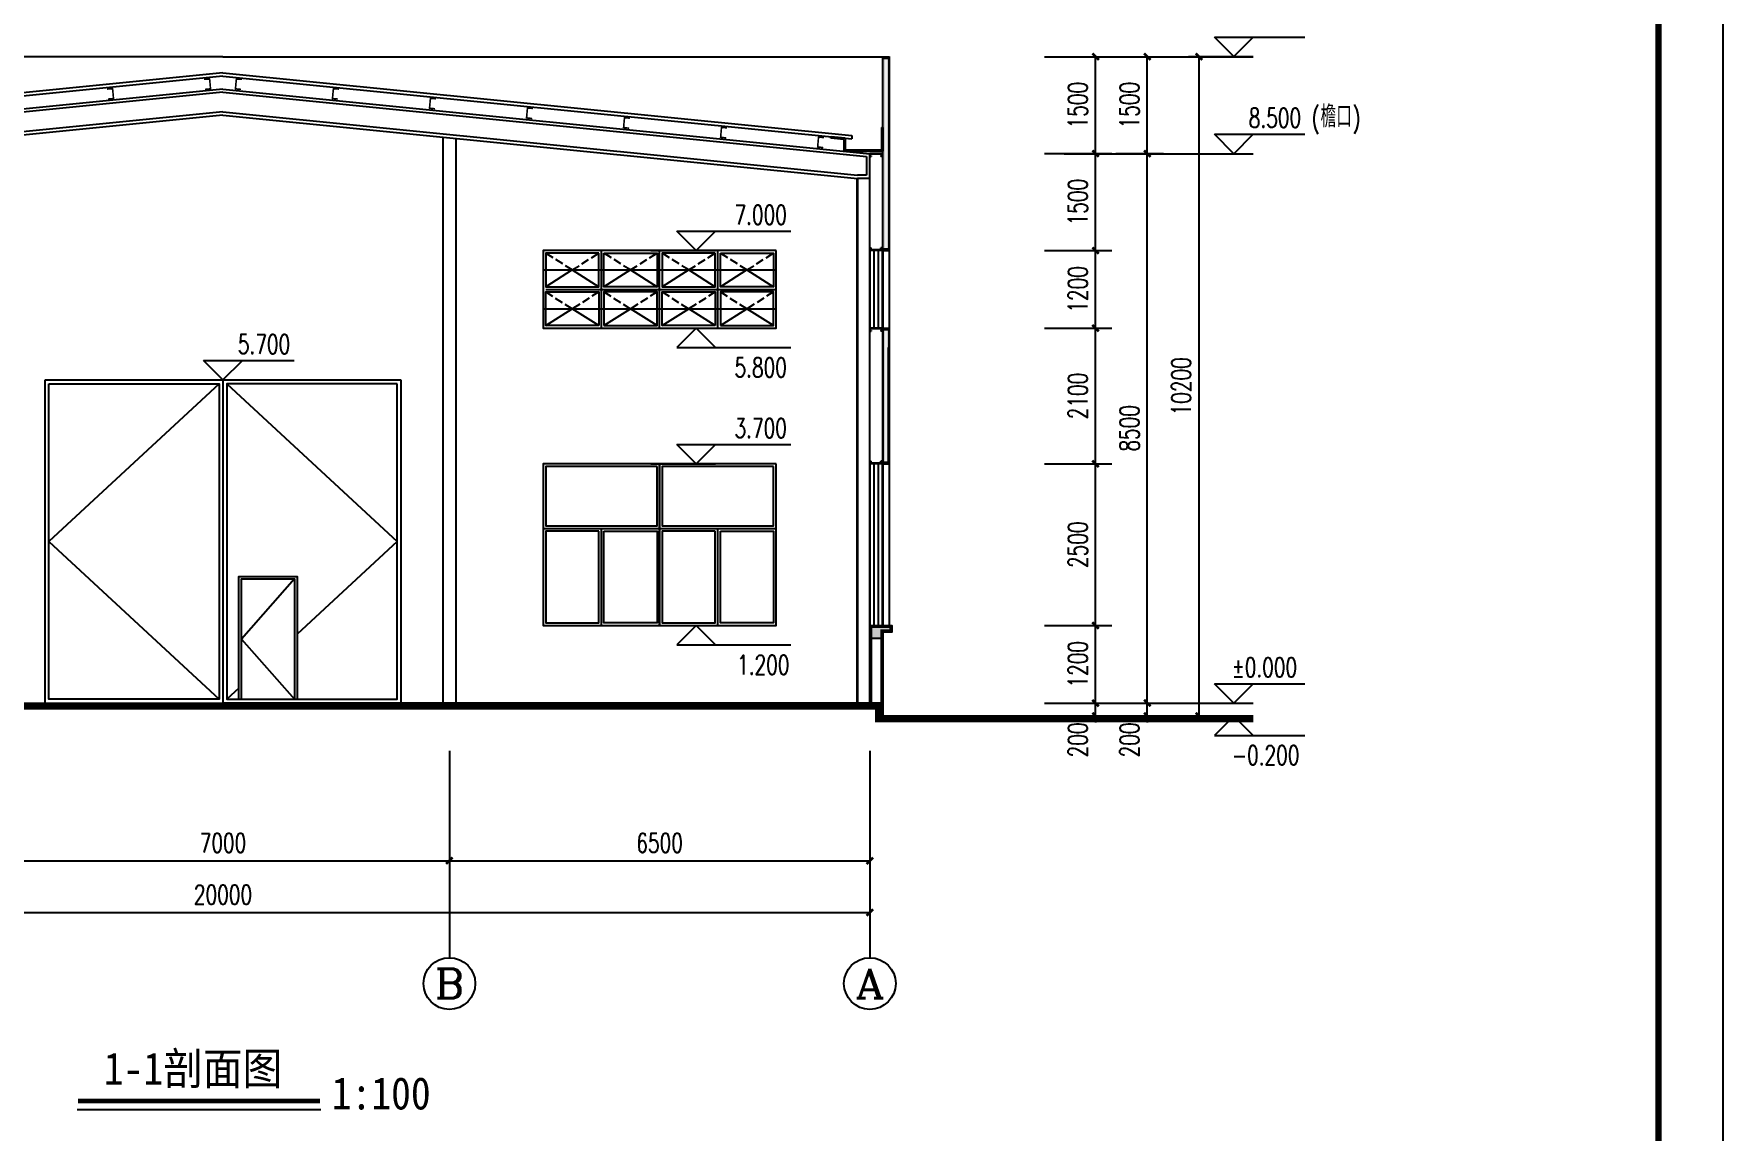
# Model space of a CAD drawing. Extents: x 4414382 to 4540065, y -615151 to -235742.
# Drawn here: x 4505945 to 4532062, y -595689 to -578710 of the extents above; entities that cross this region are included whole.
import ezdxf
from ezdxf.enums import TextEntityAlignment as Align

# ---------------------------------------------------------------- set-up
doc = ezdxf.new("R2010")
doc.units = 0
doc.header["$LTSCALE"] = 1000
doc.header["$MEASUREMENT"] = 0
doc.linetypes.add('DASH', pattern=[0.35, 0.25, -0.1])
doc.layers.get('0').update_dxf_attribs({"linetype": 'CONTINUOUS'})
doc.layers.get('Defpoints').update_dxf_attribs({"linetype": 'CONTINUOUS'})
doc.layers.add('_0', color=7, linetype='CONTINUOUS', lineweight=25)
for name, color, linetype in [('AXIS', 3, 'CONTINUOUS'), ('AXIS_TEXT', 7, 'CONTINUOUS'), ('DIM_ELEV', 3, 'CONTINUOUS'), ('PUB_DIM', 3, 'CONTINUOUS'), ('PUB_HATCH', 8, 'CONTINUOUS'), ('PUB_TEXT', 7, 'CONTINUOUS'), ('PUB_TITLE', 4, 'CONTINUOUS'), ('PUB_WALL', 9, 'CONTINUOUS'), ('STAIR', 5, 'CONTINUOUS'), ('WALL', 2, 'CONTINUOUS'), ('WINDOW', 4, 'CONTINUOUS'), ('剖面', 233, 'CONTINUOUS'), ('图名', 15, 'CONTINUOUS'), ('建筑外轮廓', 11, 'CONTINUOUS')]:
    doc.layers.add(name, color=color, linetype=linetype)
doc.styles.add('_TCH_AXIS', font='COMPLEX', dxfattribs={"bigfont": 'GBCBIG'})
doc.styles.add('_TCH_DIM', font='SIMPLEX', dxfattribs={"bigfont": 'GBCBIG'})
doc.styles.add('_TCH_DIM_T3', font='SIMPLEX', dxfattribs={"width": 0.705882, "bigfont": 'GBCBIG'})
doc.styles.add('COMPLEX', font='COMPLEX')
doc.styles.add('宋体', font='', dxfattribs={"width": 0.7})
doc.styles.get('宋体').set_extended_font_data('SimSun')
doc.dimstyles.new('_TCH_ARCH&&100', dxfattribs={"dimtxt": 297.5, "dimasz": 100, "dimexe": 250, "dimexo": 300, "dimgap": 126.25, "dimtad": 1, "dimdec": 0, "dimzin": 0, "dimdsep": 46, "dimtxsty": '_TCH_DIM_T3', "dimblk": 'ARCHTICK', "dimcen": 0.09, "dimclrt": 7, "dimazin": 2, "dimtfac": 1, "dimtdec": 0, "dimtix": 1, "dimtmove": 2, "dimatfit": 3, "dimfxl": 0, "dimtolj": 1, "dimtzin": 0, "dimarcsym": 0})

# ---------------------------------------------------------------- blocks, each defined once
blk = doc.blocks.new('_ArchTick')
at = {"color": 0, "linetype": 'ByBlock', "const_width": 0.4}
blk.add_lwpolyline([(-0.5, -0.5), (0.5, 0.5)], dxfattribs=at)
blk = doc.blocks.new('*D231')
at = {"layer": 'Defpoints', "color": 0}
for p in [(4521272, -579065), (4522359, -579065), (4521272, -580565)]:
    blk.add_point(p, dxfattribs=at)
at = {"layer": 'PUB_DIM', "color": 0, "lineweight": -2}
for p, q in [((4521572, -579065), (4522609, -579065)), ((4522359, -580565), (4522359, -579065)), ((4521572, -580565), (4522609, -580565))]:
    blk.add_line(p, q, dxfattribs=at)
at = {"layer": 'PUB_DIM', "color": 0, "lineweight": -2, "xscale": 100, "yscale": 100, "zscale": 100}
for p, rotation in [((4522359, -579065), 90), ((4522359, -580565), 270)]:
    blk.add_blockref('_ArchTick', p, dxfattribs=dict(at, rotation=rotation))
at = {"layer": 'PUB_DIM', "color": 7, "insert": (4522084, -579815), "char_height": 297.5, "attachment_point": 5, "rotation": 90, "style": '_TCH_DIM_T3'}
blk.add_mtext('\\A1;1500', dxfattribs=at)
blk = doc.blocks.new('*D232')
at = {"layer": 'Defpoints', "color": 0}
for p in [(4521272, -580565), (4522359, -580565), (4521272, -582065)]:
    blk.add_point(p, dxfattribs=at)
at = {"layer": 'PUB_DIM', "color": 0, "lineweight": -2}
for p, q in [((4521572, -580565), (4522609, -580565)), ((4522359, -582065), (4522359, -580565)), ((4521572, -582065), (4522609, -582065))]:
    blk.add_line(p, q, dxfattribs=at)
at = {"layer": 'PUB_DIM', "color": 0, "lineweight": -2, "xscale": 100, "yscale": 100, "zscale": 100}
for p, rotation in [((4522359, -580565), 90), ((4522359, -582065), 270)]:
    blk.add_blockref('_ArchTick', p, dxfattribs=dict(at, rotation=rotation))
at = {"layer": 'PUB_DIM', "color": 7, "insert": (4522084, -581315), "char_height": 297.5, "attachment_point": 5, "rotation": 90, "style": '_TCH_DIM_T3'}
blk.add_mtext('\\A1;1500', dxfattribs=at)
blk = doc.blocks.new('*D233')
at = {"layer": 'Defpoints', "color": 0}
for p in [(4521272, -582065), (4522359, -582065), (4521272, -583265)]:
    blk.add_point(p, dxfattribs=at)
at = {"layer": 'PUB_DIM', "color": 0, "lineweight": -2}
for p, q in [((4521572, -582065), (4522609, -582065)), ((4522359, -583265), (4522359, -582065)), ((4521572, -583265), (4522609, -583265))]:
    blk.add_line(p, q, dxfattribs=at)
at = {"layer": 'PUB_DIM', "color": 0, "lineweight": -2, "xscale": 100, "yscale": 100, "zscale": 100}
for p, rotation in [((4522359, -582065), 90), ((4522359, -583265), 270)]:
    blk.add_blockref('_ArchTick', p, dxfattribs=dict(at, rotation=rotation))
at = {"layer": 'PUB_DIM', "color": 7, "insert": (4522084, -582665), "char_height": 297.5, "attachment_point": 5, "rotation": 90, "style": '_TCH_DIM_T3'}
blk.add_mtext('\\A1;1200', dxfattribs=at)
blk = doc.blocks.new('*D234')
at = {"layer": 'Defpoints', "color": 0}
for p in [(4521272, -583265), (4522359, -583265), (4521272, -585365)]:
    blk.add_point(p, dxfattribs=at)
at = {"layer": 'PUB_DIM', "color": 0, "lineweight": -2}
for p, q in [((4521572, -583265), (4522609, -583265)), ((4522359, -585365), (4522359, -583265)), ((4521572, -585365), (4522609, -585365))]:
    blk.add_line(p, q, dxfattribs=at)
at = {"layer": 'PUB_DIM', "color": 0, "lineweight": -2, "xscale": 100, "yscale": 100, "zscale": 100}
for p, rotation in [((4522359, -583265), 90), ((4522359, -585365), 270)]:
    blk.add_blockref('_ArchTick', p, dxfattribs=dict(at, rotation=rotation))
at = {"layer": 'PUB_DIM', "color": 7, "insert": (4522084, -584315), "char_height": 297.5, "attachment_point": 5, "rotation": 90, "style": '_TCH_DIM_T3'}
blk.add_mtext('\\A1;2100', dxfattribs=at)
blk = doc.blocks.new('*D235')
at = {"layer": 'Defpoints', "color": 0}
for p in [(4521272, -585365), (4522359, -585365), (4521272, -587865)]:
    blk.add_point(p, dxfattribs=at)
at = {"layer": 'PUB_DIM', "color": 0, "lineweight": -2}
for p, q in [((4521572, -585365), (4522609, -585365)), ((4522359, -587865), (4522359, -585365)), ((4521572, -587865), (4522609, -587865))]:
    blk.add_line(p, q, dxfattribs=at)
at = {"layer": 'PUB_DIM', "color": 0, "lineweight": -2, "xscale": 100, "yscale": 100, "zscale": 100}
for p, rotation in [((4522359, -585365), 90), ((4522359, -587865), 270)]:
    blk.add_blockref('_ArchTick', p, dxfattribs=dict(at, rotation=rotation))
at = {"layer": 'PUB_DIM', "color": 7, "insert": (4522084, -586615), "char_height": 297.5, "attachment_point": 5, "rotation": 90, "style": '_TCH_DIM_T3'}
blk.add_mtext('\\A1;2500', dxfattribs=at)
blk = doc.blocks.new('*D236')
at = {"layer": 'Defpoints', "color": 0}
for p in [(4521272, -587865), (4522359, -587865), (4521272, -589065)]:
    blk.add_point(p, dxfattribs=at)
at = {"layer": 'PUB_DIM', "color": 0, "lineweight": -2}
for p, q in [((4521572, -587865), (4522609, -587865)), ((4522359, -589065), (4522359, -587865)), ((4521572, -589065), (4522609, -589065))]:
    blk.add_line(p, q, dxfattribs=at)
at = {"layer": 'PUB_DIM', "color": 0, "lineweight": -2, "xscale": 100, "yscale": 100, "zscale": 100}
for p, rotation in [((4522359, -587865), 90), ((4522359, -589065), 270)]:
    blk.add_blockref('_ArchTick', p, dxfattribs=dict(at, rotation=rotation))
at = {"layer": 'PUB_DIM', "color": 7, "insert": (4522084, -588465), "char_height": 297.5, "attachment_point": 5, "rotation": 90, "style": '_TCH_DIM_T3'}
blk.add_mtext('\\A1;1200', dxfattribs=at)
blk = doc.blocks.new('*D237')
at = {"layer": 'Defpoints', "color": 0}
for p in [(4521272, -589065), (4522359, -589065), (4521272, -589265)]:
    blk.add_point(p, dxfattribs=at)
at = {"layer": 'PUB_DIM', "color": 0, "lineweight": -2}
for p, q in [((4521572, -589065), (4522609, -589065)), ((4522359, -589065), (4522359, -588965)), ((4522359, -589265), (4522359, -589065)), ((4521572, -589265), (4522609, -589265)), ((4522359, -589265), (4522359, -589365))]:
    blk.add_line(p, q, dxfattribs=at)
at = {"layer": 'PUB_DIM', "color": 0, "lineweight": -2, "xscale": 100, "yscale": 100, "zscale": 100}
for p, rotation in [((4522359, -589065), 270), ((4522359, -589265), 90)]:
    blk.add_blockref('_ArchTick', p, dxfattribs=dict(at, rotation=rotation))
at = {"layer": 'PUB_DIM', "color": 7, "insert": (4522084, -589635), "char_height": 297.5, "attachment_point": 5, "rotation": 90, "style": '_TCH_DIM_T3'}
blk.add_mtext('\\A1;200', dxfattribs=at)
blk = doc.blocks.new('*D238')
at = {"layer": 'Defpoints', "color": 0}
for p in [(4522372, -579065), (4523959, -579065), (4522372, -589265)]:
    blk.add_point(p, dxfattribs=at)
at = {"layer": 'PUB_DIM', "color": 0, "lineweight": -2}
for p, q in [((4522672, -579065), (4524209, -579065)), ((4523959, -589265), (4523959, -579065)), ((4522672, -589265), (4524209, -589265))]:
    blk.add_line(p, q, dxfattribs=at)
at = {"layer": 'PUB_DIM', "color": 0, "lineweight": -2, "xscale": 100, "yscale": 100, "zscale": 100}
for p, rotation in [((4523959, -579065), 90), ((4523959, -589265), 270)]:
    blk.add_blockref('_ArchTick', p, dxfattribs=dict(at, rotation=rotation))
at = {"layer": 'PUB_DIM', "color": 7, "insert": (4523684, -584165), "char_height": 297.5, "attachment_point": 5, "rotation": 90, "style": '_TCH_DIM_T3'}
blk.add_mtext('\\A1;10200', dxfattribs=at)
blk = doc.blocks.new('*D239')
at = {"layer": 'Defpoints', "color": 0}
for p in [(4522372, -579065), (4523159, -579065), (4522372, -580565)]:
    blk.add_point(p, dxfattribs=at)
at = {"layer": 'PUB_DIM', "color": 0, "lineweight": -2}
for p, q in [((4522672, -579065), (4523409, -579065)), ((4523159, -580565), (4523159, -579065)), ((4522672, -580565), (4523409, -580565))]:
    blk.add_line(p, q, dxfattribs=at)
at = {"layer": 'PUB_DIM', "color": 0, "lineweight": -2, "xscale": 100, "yscale": 100, "zscale": 100}
for p, rotation in [((4523159, -579065), 90), ((4523159, -580565), 270)]:
    blk.add_blockref('_ArchTick', p, dxfattribs=dict(at, rotation=rotation))
at = {"layer": 'PUB_DIM', "color": 7, "insert": (4522884, -579815), "char_height": 297.5, "attachment_point": 5, "rotation": 90, "style": '_TCH_DIM_T3'}
blk.add_mtext('\\A1;1500', dxfattribs=at)
blk = doc.blocks.new('*D240')
at = {"layer": 'Defpoints', "color": 0}
for p in [(4522372, -580565), (4523159, -580565), (4522372, -589065)]:
    blk.add_point(p, dxfattribs=at)
at = {"layer": 'PUB_DIM', "color": 0, "lineweight": -2}
for p, q in [((4522672, -580565), (4523409, -580565)), ((4523159, -589065), (4523159, -580565)), ((4522672, -589065), (4523409, -589065))]:
    blk.add_line(p, q, dxfattribs=at)
at = {"layer": 'PUB_DIM', "color": 0, "lineweight": -2, "xscale": 100, "yscale": 100, "zscale": 100}
for p, rotation in [((4523159, -580565), 90), ((4523159, -589065), 270)]:
    blk.add_blockref('_ArchTick', p, dxfattribs=dict(at, rotation=rotation))
at = {"layer": 'PUB_DIM', "color": 7, "insert": (4522884, -584815), "char_height": 297.5, "attachment_point": 5, "rotation": 90, "style": '_TCH_DIM_T3'}
blk.add_mtext('\\A1;8500', dxfattribs=at)
blk = doc.blocks.new('*D241')
at = {"layer": 'Defpoints', "color": 0}
for p in [(4522372, -589065), (4523159, -589065), (4522372, -589265)]:
    blk.add_point(p, dxfattribs=at)
at = {"layer": 'PUB_DIM', "color": 0, "lineweight": -2}
for p, q in [((4522672, -589065), (4523409, -589065)), ((4523159, -589065), (4523159, -588965)), ((4523159, -589265), (4523159, -589065)), ((4522672, -589265), (4523409, -589265)), ((4523159, -589265), (4523159, -589365))]:
    blk.add_line(p, q, dxfattribs=at)
at = {"layer": 'PUB_DIM', "color": 0, "lineweight": -2, "xscale": 100, "yscale": 100, "zscale": 100}
for p, rotation in [((4523159, -589065), 270), ((4523159, -589265), 90)]:
    blk.add_blockref('_ArchTick', p, dxfattribs=dict(at, rotation=rotation))
at = {"layer": 'PUB_DIM', "color": 7, "insert": (4522884, -589635), "char_height": 297.5, "attachment_point": 5, "rotation": 90, "style": '_TCH_DIM_T3'}
blk.add_mtext('\\A1;200', dxfattribs=at)
blk = doc.blocks.new('*D242')
at = {"layer": 'AXIS', "color": 0, "lineweight": -2}
for p, q in [((4512370, -590104), (4512370, -591754)), ((4518870, -590104), (4518870, -591754)), ((4512370, -591504), (4518870, -591504))]:
    blk.add_line(p, q, dxfattribs=at)
at = {"layer": 'Defpoints', "color": 0}
for p in [(4512370, -589804), (4518870, -589804), (4518870, -591504)]:
    blk.add_point(p, dxfattribs=at)
at = {"layer": 'AXIS', "color": 0, "lineweight": -2, "xscale": 100, "yscale": 100, "zscale": 100, "rotation": 180}
blk.add_blockref('_ArchTick', (4512370, -591504), dxfattribs=at)
at = {"layer": 'AXIS', "color": 0, "lineweight": -2, "xscale": 100, "yscale": 100, "zscale": 100}
blk.add_blockref('_ArchTick', (4518870, -591504), dxfattribs=at)
at = {"layer": 'AXIS', "color": 7, "insert": (4515620, -591229), "char_height": 297.5, "attachment_point": 5, "style": '_TCH_DIM_T3'}
blk.add_mtext('\\A1;6500', dxfattribs=at)
blk = doc.blocks.new('*D243')
at = {"layer": 'AXIS', "color": 0, "lineweight": -2}
for p, q in [((4505370, -590104), (4505370, -591754)), ((4512370, -590104), (4512370, -591754)), ((4505370, -591504), (4512370, -591504))]:
    blk.add_line(p, q, dxfattribs=at)
at = {"layer": 'Defpoints', "color": 0}
for p in [(4505370, -589804), (4512370, -589804), (4512370, -591504)]:
    blk.add_point(p, dxfattribs=at)
at = {"layer": 'AXIS', "color": 0, "lineweight": -2, "xscale": 100, "yscale": 100, "zscale": 100, "rotation": 180}
blk.add_blockref('_ArchTick', (4505370, -591504), dxfattribs=at)
at = {"layer": 'AXIS', "color": 0, "lineweight": -2, "xscale": 100, "yscale": 100, "zscale": 100}
blk.add_blockref('_ArchTick', (4512370, -591504), dxfattribs=at)
at = {"layer": 'AXIS', "color": 7, "insert": (4508870, -591229), "char_height": 297.5, "attachment_point": 5, "style": '_TCH_DIM_T3'}
blk.add_mtext('\\A1;7000', dxfattribs=at)
blk = doc.blocks.new('*D245')
at = {"layer": 'AXIS', "color": 0, "lineweight": -2}
for p, q in [((4498870, -590104), (4498870, -592554)), ((4518870, -590104), (4518870, -592554)), ((4498870, -592304), (4518870, -592304))]:
    blk.add_line(p, q, dxfattribs=at)
at = {"layer": 'Defpoints', "color": 0}
for p in [(4498870, -589804), (4518870, -589804), (4518870, -592304)]:
    blk.add_point(p, dxfattribs=at)
at = {"layer": 'AXIS', "color": 0, "lineweight": -2, "xscale": 100, "yscale": 100, "zscale": 100, "rotation": 180}
blk.add_blockref('_ArchTick', (4498870, -592304), dxfattribs=at)
at = {"layer": 'AXIS', "color": 0, "lineweight": -2, "xscale": 100, "yscale": 100, "zscale": 100}
blk.add_blockref('_ArchTick', (4518870, -592304), dxfattribs=at)
at = {"layer": 'AXIS', "color": 7, "insert": (4508870, -592029), "char_height": 297.5, "attachment_point": 5, "style": '_TCH_DIM_T3'}
blk.add_mtext('\\A1;20000', dxfattribs=at)
blk = doc.blocks.new('_AXISO')
blk.add_circle((0, 0), 0.5)
at = {"layer": 'AXIS_TEXT', "style": 'COMPLEX', "width": 1.041667}
blk.add_attdef('A', text='', height=0.56, dxfattribs=at).set_placement((-0.25, -0.28), (0.25, -0.28), align=Align.FIT)
blk = doc.blocks.new('A$C41676D77')
for p, q in [((0, 45), (0, 0)), ((10, 45), (0, 45)), ((10, 45), (20, 45)), ((10, 35), (10, 10)), ((10, 35), (20, 35)), ((180, 10), (10, 10)), ((20, 35), (20, 45)), ((180, 45), (170, 45)), ((170, 35), (170, 45)), ((180, 35), (170, 35)), ((190, 45), (180, 45)), ((180, 35), (180, 10)), ((190, 45), (190, 0)), ((190, 0), (0, 0))]:
    blk.add_line(p, q)
blk = doc.blocks.new('C-3015')
at = {"layer": 'PUB_HATCH', "linetype": 'DASH', "ltscale": 0.5}
for p, q in [((733687, 126065), (733277, 126325)), ((733687, 126065), (734097, 126325)), ((734587, 126065), (734177, 126325)), ((734587, 126065), (734997, 126325)), ((735487, 126065), (735077, 126325)), ((735487, 126065), (735897, 126325)), ((736387, 126065), (735977, 126325)), ((736387, 126065), (736797, 126325)), ((733277, 125725), (733687, 125465)), ((734097, 125725), (733687, 125465)), ((734177, 125725), (734587, 125465)), ((734997, 125725), (734587, 125465)), ((735077, 125725), (735487, 125465)), ((735897, 125725), (735487, 125465)), ((735977, 125725), (736387, 125465)), ((736797, 125725), (736387, 125465))]:
    blk.add_line(p, q, dxfattribs=at)
at = {"layer": 'PUB_HATCH'}
for p, q in [((736837, 126065), (733237, 126065)), ((733687, 126065), (733277, 125805)), ((733687, 126065), (734097, 125805)), ((734587, 126065), (734177, 125805)), ((734587, 126065), (734997, 125805)), ((735487, 126065), (735077, 125805)), ((735487, 126065), (735897, 125805)), ((736387, 126065), (735977, 125805)), ((736387, 126065), (736797, 125805)), ((736837, 125465), (733237, 125465)), ((733277, 125205), (733687, 125465)), ((734097, 125205), (733687, 125465)), ((734177, 125205), (734587, 125465)), ((734997, 125205), (734587, 125465)), ((735077, 125205), (735487, 125465)), ((735897, 125205), (735487, 125465)), ((735977, 125205), (736387, 125465)), ((736797, 125205), (736387, 125465))]:
    blk.add_line(p, q, dxfattribs=at)
at = {"layer": 'WINDOW', "color": 160}
for p, q in [((734137, 125165), (734137, 126365)), ((735037, 125165), (735037, 126365)), ((735937, 125165), (735937, 126365)), ((736797, 125765), (733237, 125765))]:
    blk.add_line(p, q, dxfattribs=at)
for points in [[(733237, 126365), (736837, 126365), (736837, 125165), (733237, 125165)], [(734097, 126325), (733277, 126325), (733277, 125805), (734097, 125805)], [(734177, 126325), (734997, 126325), (734997, 125805), (734177, 125805)], [(735897, 126325), (735077, 126325), (735077, 125805), (735897, 125805)], [(735977, 126325), (736797, 126325), (736797, 125805), (735977, 125805)], [(734097, 125205), (733277, 125205), (733277, 125725), (734097, 125725)], [(734177, 125205), (734997, 125205), (734997, 125725), (734177, 125725)], [(735897, 125205), (735077, 125205), (735077, 125725), (735897, 125725)], [(735977, 125205), (736797, 125205), (736797, 125725), (735977, 125725)]]:
    blk.add_lwpolyline(points, close=True, dxfattribs=at)

msp = doc.modelspace()

# ---------------------------------------------------------------- hatches: boundary and pattern name
for points in [[(4508652.9, -579432.1, 0.4142136), (4508642, -579423.1), (4508587.2, -579428.1, -0.4142136), (4508576.4, -579419.1), (4508575.9, -579414.1, -0.4142136), (4508585, -579403.2), (4508664.6, -579395.9, -0.4142136), (4508675.5, -579404.9), (4508690.1, -579564.3, -0.4142136), (4508681.1, -579575.1), (4508601.4, -579582.5, -0.4142136), (4508590.5, -579573.4), (4508590.1, -579568.4, -0.4142136), (4508599.1, -579557.6), (4508653.9, -579552.5, 0.4142136), (4508662.9, -579541.7)], [(4509087.1, -579432.1, -0.4142136), (4509098, -579423.1), (4509152.7, -579428.1, 0.4142136), (4509163.6, -579419.1), (4509164.1, -579414.1, 0.4142136), (4509155, -579403.2), (4509075.4, -579395.9, 0.4142136), (4509064.5, -579404.9), (4509049.9, -579564.3, 0.4142136), (4509058.9, -579575.1), (4509138.6, -579582.5, 0.4142136), (4509149.5, -579573.4), (4509149.9, -579568.4, 0.4142136), (4509140.9, -579557.6), (4509086.1, -579552.5, -0.4142136), (4509077.1, -579541.7)], [(4507152.9, -579582.1, 0.4142136), (4507142, -579573.1), (4507087.2, -579578.1, -0.4142136), (4507076.4, -579569.1), (4507075.9, -579564.1, -0.4142136), (4507085, -579553.2), (4507164.6, -579545.9, -0.4142136), (4507175.5, -579554.9), (4507190.1, -579714.3, -0.4142136), (4507181.1, -579725.1), (4507101.4, -579732.5, -0.4142136), (4507090.5, -579723.4), (4507090.1, -579718.4, -0.4142136), (4507099.1, -579707.6), (4507153.9, -579702.5, 0.4142136), (4507162.9, -579691.7)], [(4510587.1, -579582.1, -0.4142136), (4510598, -579573.1), (4510652.7, -579578.1, 0.4142136), (4510663.6, -579569.1), (4510664.1, -579564.1, 0.4142136), (4510655, -579553.2), (4510575.4, -579545.9, 0.4142136), (4510564.5, -579554.9), (4510549.9, -579714.3, 0.4142136), (4510558.9, -579725.1), (4510638.6, -579732.5, 0.4142136), (4510649.5, -579723.4), (4510649.9, -579718.4, 0.4142136), (4510640.9, -579707.6), (4510586.1, -579702.5, -0.4142136), (4510577.1, -579691.7)], [(4512087.1, -579732.1, -0.4142136), (4512098, -579723.1), (4512152.7, -579728.1, 0.4142136), (4512163.6, -579719.1), (4512164.1, -579714.1, 0.4142136), (4512155, -579703.2), (4512075.4, -579695.9, 0.4142136), (4512064.5, -579704.9), (4512049.9, -579864.3, 0.4142136), (4512058.9, -579875.1), (4512138.6, -579882.5, 0.4142136), (4512149.5, -579873.4), (4512149.9, -579868.4, 0.4142136), (4512140.9, -579857.6), (4512086.1, -579852.5, -0.4142136), (4512077.1, -579841.7)], [(4513587.1, -579882.1, -0.4142136), (4513598, -579873.1), (4513652.7, -579878.1, 0.4142136), (4513663.6, -579869.1), (4513664.1, -579864.1, 0.4142136), (4513655, -579853.2), (4513575.4, -579845.9, 0.4142136), (4513564.5, -579854.9), (4513549.9, -580014.3, 0.4142136), (4513558.9, -580025.1), (4513638.6, -580032.5, 0.4142136), (4513649.5, -580023.4), (4513649.9, -580018.4, 0.4142136), (4513640.9, -580007.6), (4513586.1, -580002.5, -0.4142136), (4513577.1, -579991.7)], [(4515087.1, -580032.1, -0.4142136), (4515098, -580023.1), (4515152.7, -580028.1, 0.4142136), (4515163.6, -580019.1), (4515164.1, -580014.1, 0.4142136), (4515155, -580003.2), (4515075.4, -579995.9, 0.4142136), (4515064.5, -580004.9), (4515049.9, -580164.3, 0.4142136), (4515058.9, -580175.1), (4515138.6, -580182.5, 0.4142136), (4515149.5, -580173.4), (4515149.9, -580168.4, 0.4142136), (4515140.9, -580157.6), (4515086.1, -580152.5, -0.4142136), (4515077.1, -580141.7)], [(4516587.1, -580182.1, -0.4142136), (4516598, -580173.1), (4516652.7, -580178.1, 0.4142136), (4516663.6, -580169.1), (4516664.1, -580164.1, 0.4142136), (4516655, -580153.2), (4516575.4, -580145.9, 0.4142136), (4516564.5, -580154.9), (4516549.9, -580314.3, 0.4142136), (4516558.9, -580325.1), (4516638.6, -580332.5, 0.4142136), (4516649.5, -580323.4), (4516649.9, -580318.4, 0.4142136), (4516640.9, -580307.6), (4516586.1, -580302.5, -0.4142136), (4516577.1, -580291.7)], [(4518087.1, -580332.1, -0.4142136), (4518098, -580323.1), (4518152.7, -580328.1, 0.4142136), (4518163.6, -580319.1), (4518164.1, -580314.1, 0.4142136), (4518155, -580303.2), (4518075.4, -580295.9, 0.4142136), (4518064.5, -580304.9), (4518049.9, -580464.3, 0.4142136), (4518058.9, -580475.1), (4518138.6, -580482.5, 0.4142136), (4518149.5, -580473.4), (4518149.9, -580468.4, 0.4142136), (4518140.9, -580457.6), (4518086.1, -580452.5, -0.4142136), (4518077.1, -580441.7)], [(4518870, -587865.4), (4518870, -588065.4), (4519070, -588065.4), (4519070, -587965.4), (4519210, -587965.4), (4519210, -587865.4)]]:
    msp.add_hatch(color=256).paths.add_polyline_path(points)
at = {"layer": 'PUB_WALL'}
for points in [[(4519070, -582065.4), (4519070, -579064.9), (4519110, -579064.9), (4519110, -582065.4)], [(4519070, -579064.9), (4519170, -579064.9), (4519170, -579104.9), (4519070, -579104.9)], [(4519170, -582065.4), (4519170, -579064.9), (4519130, -579064.9), (4519130, -582065.4)], [(4519070, -582065.4), (4519170, -582065.4), (4519170, -582025.4), (4519070, -582025.4)], [(4519070, -585365.4), (4519070.4, -583265.4), (4519110.4, -583265.4), (4519110, -585365.4)], [(4519070.4, -583265.4), (4519170.4, -583265.4), (4519170.4, -583305.4), (4519070.4, -583305.4)], [(4519170, -585365.4), (4519170.4, -583265.4), (4519130.4, -583265.4), (4519130, -585365.4)], [(4519070, -585365.4), (4519170, -585365.4), (4519170, -585325.4), (4519070, -585325.4)]]:
    msp.add_hatch(color=256, dxfattribs=at).paths.add_polyline_path(points)

# ---------------------------------------------------------------- linework, layer by layer
for p, q in [((4519160, -582065.4), (4519160, -582039.1)), ((4519160, -582065.4), (4519160, -582039.1)), ((4519159.6, -584739.1), (4519159.6, -583565.4)), ((4519159.6, -584739.1), (4519159.6, -583565.4)), ((4518869.6, -587865.4), (4518869.6, -585365.4)), ((4519160, -587865.4), (4519160, -587885.4)), ((4519160, -587865.4), (4519160, -587885.4))]:
    msp.add_line(p, q)
for points in [[(4519210, -587865.4), (4519210, -587965.4), (4519070, -587965.4), (4519070, -588065.4), (4518870, -588065.4), (4518870, -587865.4), (4519210, -587865.4)], [(4519210, -587865.4), (4519210, -587965.4), (4519070, -587965.4), (4519070, -588065.4), (4518870, -588065.4), (4518870, -587865.4), (4519210, -587865.4)], [(4492942, -589265.4), (4498690, -589265.4), (4498690, -589065.4), (4508870, -589065.4)], [(4524798, -589265.4), (4519050, -589265.4), (4519050, -589065.4), (4508870, -589065.4)]]:
    msp.add_lwpolyline(points)
at = {"const_width": 100}
for points in [[(4492942, -589315.4), (4498740, -589315.4), (4498740, -589115.4), (4508870, -589115.4)], [(4524798, -589315.4), (4519000, -589315.4), (4519000, -589115.4), (4508870, -589115.4)]]:
    msp.add_lwpolyline(points, dxfattribs=at)
at = {"layer": '_0'}
for points in [[(4519170, -579062.9), (4519170, -587865.4)], [(4512270, -580307.4), (4512270, -589065.4)], [(4512470, -580327.4), (4512470, -589065.4)], [(4519070, -582065.4), (4519070, -587865.4)]]:
    msp.add_lwpolyline(points, dxfattribs=at)
at = {"layer": 'AXIS', "color": 0}
for p, q in [((4512370, -589803.7), (4512370, -593003.7)), ((4518870, -589803.7), (4518870, -593003.7))]:
    msp.add_line(p, q, dxfattribs=at)
at = {"layer": 'DIM_ELEV'}
for p, q in [((4524498, -579062.9), (4524198, -578762.9)), ((4524198, -578762.9), (4525596.9, -578762.9)), ((4524498, -579062.9), (4524798, -578762.9)), ((4523798, -579062.9), (4524798, -579062.9)), ((4524498, -580565.4), (4524198, -580265.4)), ((4524198, -580265.4), (4525596.9, -580265.4)), ((4524498, -580565.4), (4524798, -580265.4)), ((4523798, -580565.4), (4524798, -580565.4)), ((4516185.5, -582065.4), (4515885.5, -581765.4)), ((4515885.5, -581765.4), (4517647.3, -581765.4)), ((4516185.5, -582065.4), (4516485.5, -581765.4)), ((4515485.5, -582065.4), (4516485.5, -582065.4)), ((4515485.5, -583265.4), (4516485.5, -583265.4)), ((4516185.5, -583265.4), (4515885.5, -583565.4)), ((4516185.5, -583265.4), (4516485.5, -583565.4)), ((4515885.5, -583565.4), (4517647.3, -583565.4)), ((4508870, -584065.4), (4508570, -583765.4)), ((4508570, -583765.4), (4509968.9, -583765.4)), ((4508870, -584065.4), (4509170, -583765.4)), ((4508170, -584065.4), (4509170, -584065.4)), ((4516185.5, -585365.4), (4515885.5, -585065.4)), ((4515885.5, -585065.4), (4517647.3, -585065.4)), ((4516185.5, -585365.4), (4516485.5, -585065.4)), ((4515485.5, -585365.4), (4516485.5, -585365.4)), ((4515485.5, -587865.4), (4516485.5, -587865.4)), ((4516185.5, -587865.4), (4515885.5, -588165.4)), ((4516185.5, -587865.4), (4516485.5, -588165.4)), ((4515885.5, -588165.4), (4517647.3, -588165.4)), ((4524498, -589065.4), (4524198, -588765.4)), ((4524198, -588765.4), (4525596.9, -588765.4)), ((4524498, -589065.4), (4524798, -588765.4)), ((4523369.4, -589065.4), (4524798, -589065.4)), ((4523798, -589265.4), (4524798, -589265.4)), ((4524498, -589265.4), (4524198, -589565.4)), ((4524498, -589265.4), (4524798, -589565.4)), ((4524198, -589565.4), (4525596.9, -589565.4))]:
    msp.add_line(p, q, dxfattribs=at)
at = {"layer": 'PUB_DIM'}
for p, q in [((4521871.5, -579064.9), (4524798, -579064.9)), ((4521871.5, -580565.4), (4524798, -580565.4)), ((4521871.5, -589065.4), (4524798, -589065.4))]:
    msp.add_line(p, q, dxfattribs=at)
at = {"layer": 'PUB_TITLE', "color": 4}
msp.add_lwpolyline([(4447962.2, -611597.6), (4532062.2, -611597.6), (4532062.2, -552197.6), (4447962.2, -552197.6)], close=True, dxfattribs=at)
at = {"layer": 'PUB_TITLE', "color": 4, "const_width": 100}
msp.add_lwpolyline([(4450462.2, -610597.6), (4531062.2, -610597.6), (4531062.2, -553197.6), (4450462.2, -553197.6)], close=True, dxfattribs=at)
at = {"layer": 'STAIR', "color": 5}
for p, q in [((4508870, -579064.9), (4498570, -579064.9)), ((4508870, -579064.9), (4519170, -579064.9)), ((4508870, -579314.1), (4499150, -580286.1)), ((4508870, -579364.4), (4499150, -580336.4)), ((4508870, -579314.1), (4518590, -580286.1)), ((4508870, -579364.4), (4518590, -580336.4)), ((4508870, -579565.4), (4498870, -580565.4)), ((4508870, -579615.6), (4498920, -580610.6)), ((4508870, -579565.4), (4518870, -580565.4)), ((4508870, -579615.6), (4518820, -580610.6)), ((4508870, -579917.1), (4499060.4, -580898.1)), ((4508870, -579967.4), (4499062.9, -580948.1)), ((4508870, -579917.1), (4518679.6, -580898.1)), ((4508870, -579967.4), (4518677.1, -580948.1)), ((4518590, -580286.1), (4518590, -580336.4)), ((4518820, -580610.6), (4518820, -580898.1)), ((4518820, -580610.6), (4518820, -580887.1)), ((4518870.5, -580948.1), (4518677.1, -580948.1)), ((4518820.5, -580898.1), (4518679.6, -580898.1))]:
    msp.add_line(p, q, dxfattribs=at)
for points in [[(4518670, -580947.4), (4518670, -589065.4)], [(4518679.6, -580948.1), (4518679.6, -589065.4)]]:
    msp.add_lwpolyline(points, dxfattribs=at)
at = {"layer": 'WALL'}
for p, q in [((4519070, -582065.4), (4519070, -579064.9)), ((4519070, -579064.9), (4519170, -579064.9)), ((4519170, -582065.4), (4519170, -579064.9)), ((4519060, -582065.4), (4519170, -582065.4)), ((4519060, -582065.4), (4519160, -582065.4)), ((4519070, -582065.4), (4519170, -582065.4)), ((4519070, -585365.4), (4519070.4, -583265.4)), ((4519070.4, -583265.4), (4519170.4, -583265.4)), ((4519170, -585365.4), (4519170.4, -583265.4)), ((4519159.6, -585365.4), (4519159.6, -583565.4)), ((4519159.6, -585365.4), (4519159.6, -583565.4)), ((4519070, -585365.4), (4519170, -585365.4)), ((4519060, -587865.4), (4519160, -587865.4)), ((4519060, -587865.4), (4519160, -587865.4))]:
    msp.add_line(p, q, dxfattribs=at)
at = {"layer": 'WALL', "const_width": 40}
msp.add_lwpolyline([(4518890, -589065.4), (4518890, -587885.4), (4519190, -587885.4), (4519190, -587945.4), (4519050, -587945.4), (4519050, -589265.4)], dxfattribs=at)
msp.add_lwpolyline([(4518890, -589065.4), (4518890, -587885.4), (4519190, -587885.4), (4519190, -587945.4), (4519050, -587945.4), (4519050, -589265.4)], dxfattribs=at)
at = {"layer": 'WALL'}
msp.add_lwpolyline([(4518870, -589065.4), (4518870, -587865.4), (4519210, -587865.4), (4519210, -587965.4), (4519070, -587965.4), (4519070, -589265.4)], dxfattribs=at)
msp.add_lwpolyline([(4518870, -589065.4), (4518870, -587865.4), (4519210, -587865.4), (4519210, -587965.4), (4519070, -587965.4), (4519070, -589265.4)], dxfattribs=at)
at = {"layer": 'WINDOW'}
for p, q in [((4518870.4, -582065.4), (4518870.4, -583265.4)), ((4518930, -582065.4), (4518930, -583265.4)), ((4518930, -582065.4), (4518930, -583265.4)), ((4519000, -582065.4), (4519000, -583265.4)), ((4519000, -582065.4), (4519000, -583265.4)), ((4519060, -582065.4), (4519060, -583265.4)), ((4519060, -582065.4), (4519060, -583265.4)), ((4506120, -589065.4), (4506120, -584065.4)), ((4506120, -584065.4), (4511620, -584065.4)), ((4508870, -584065.4), (4508870, -589065.4)), ((4511620, -584065.4), (4511620, -589065.4)), ((4518870, -585365.4), (4518870, -587865.4)), ((4518929.6, -585365.4), (4518929.6, -587865.4)), ((4518999.6, -585365.4), (4518999.6, -587865.4)), ((4519059.6, -585365.4), (4519059.6, -587865.4))]:
    msp.add_line(p, q, dxfattribs=at)
at = {"layer": 'WINDOW', "color": 160}
for p, q in [((4513820, -586365.4), (4515620, -586365.4)), ((4514720, -587865.4), (4514720, -586365.4)), ((4515620, -586365.4), (4517420, -586365.4)), ((4516520, -587865.4), (4516520, -586365.4))]:
    msp.add_line(p, q, dxfattribs=at)
at = {"layer": 'WINDOW'}
for points in [[(4506180, -584125.4), (4508810, -584125.4), (4508810, -589005.4), (4506180, -589005.4)], [(4511560, -584125.4), (4508930, -584125.4), (4508930, -589005.4), (4511560, -589005.4)]]:
    msp.add_lwpolyline(points, close=True, dxfattribs=at)
for points in [[(4508810, -584125.4), (4506180, -586565.4), (4508810, -589005.4)], [(4508930, -584125.4), (4511560, -586565.4), (4510015.8, -587998)], [(4509115.8, -589005.4), (4509115.8, -587105.4), (4510015.8, -587105.4), (4510015.8, -589005.4)], [(4509155.8, -589005.4), (4509155.8, -587145.4), (4509975.8, -587145.4), (4509975.8, -589005.4)], [(4509975.8, -587145.4), (4509155.8, -588075.4), (4509975.8, -589005.4)], [(4509115.8, -588833), (4508930, -589005.4)]]:
    msp.add_lwpolyline(points, dxfattribs=at)
at = {"layer": 'WINDOW', "color": 160}
for points in [[(4515620, -585365.4), (4513820, -585365.4), (4513820, -587865.4), (4515620, -587865.4)], [(4515580, -585405.4), (4513860, -585405.4), (4513860, -586325.4), (4515580, -586325.4)], [(4517420, -585365.4), (4515620, -585365.4), (4515620, -587865.4), (4517420, -587865.4)], [(4517380, -585405.4), (4515660, -585405.4), (4515660, -586325.4), (4517380, -586325.4)], [(4514680, -586405.4), (4513860, -586405.4), (4513860, -587825.4), (4514680, -587825.4)], [(4514760, -586405.4), (4515580, -586405.4), (4515580, -587825.4), (4514760, -587825.4)], [(4516480, -586405.4), (4515660, -586405.4), (4515660, -587825.4), (4516480, -587825.4)], [(4516560, -586405.4), (4517380, -586405.4), (4517380, -587825.4), (4516560, -587825.4)]]:
    msp.add_lwpolyline(points, close=True, dxfattribs=at)
at = {"layer": '剖面'}
for p, q in [((4518268.6, -580325.1), (4518270.6, -580305.2)), ((4518268.6, -580325.1), (4518270.6, -580305.2)), ((4518490, -580327.2), (4518270.6, -580305.2)), ((4518490, -580327.2), (4518270.6, -580305.2)), ((4519050, -580160.4), (4519070, -580160.4)), ((4519050, -580160.4), (4519050, -580505.6)), ((4519050, -580160.4), (4519070, -580160.4)), ((4519050, -580160.4), (4519050, -580505.6)), ((4519070, -580160.4), (4519070, -580525.6)), ((4519070, -580160.4), (4519070, -580525.6)), ((4518470, -580345.3), (4518268.6, -580325.1)), ((4518470, -580345.3), (4518268.6, -580325.1)), ((4518470, -580345.3), (4518470, -580525.6)), ((4518470, -580345.3), (4518470, -580525.6)), ((4518470, -580525.6), (4519070, -580525.6)), ((4518470, -580525.6), (4519070, -580525.6)), ((4518490, -580327.2), (4518490, -580505.6)), ((4518490, -580327.2), (4518490, -580505.6)), ((4518490, -580505.6), (4519050, -580505.6)), ((4518490, -580505.6), (4519050, -580505.6))]:
    msp.add_line(p, q, dxfattribs=at)
at = {"layer": '图名'}
msp.add_line((4506617.3, -595354.8), (4510380.4, -595354.8), dxfattribs=at)
at = {"layer": '图名', "const_width": 70}
msp.add_lwpolyline([(4506627.1, -595221.6), (4510370.5, -595221.6)], dxfattribs=at)
at = {"layer": '建筑外轮廓', "color": 11}
for points in [[(4518869.6, -587865.4), (4518870, -580565.4)], [(4518870, -580965.9), (4518870, -580565.4)], [(4519158.9, -583565.4), (4519158.9, -585265.4)], [(4519158.9, -583565.4), (4519158.9, -585265.4)]]:
    msp.add_lwpolyline(points, dxfattribs=at)

# ---------------------------------------------------------------- block references
at = {"xscale": -1, "rotation": 180}
for p in [(4518870, -580565.4), (4518870, -580565.4), (4518870.4, -583265.4)]:
    msp.add_blockref('A$C41676D77', p, dxfattribs=at)
at = {"xscale": -1}
msp.add_blockref('C-3015', (5250656.6, -708430), dxfattribs=at)
for p in [(4518870, -582065.4), (4518870.4, -582065.4), (4518870, -585365.4), (4518870, -585365.4)]:
    msp.add_blockref('A$C41676D77', p)
at = {"layer": 'AXIS', "color": 0}
ref = msp.add_blockref('_AXISO', (4512370, -593403.7), dxfattribs=dict(at, xscale=800, yscale=800, zscale=800))
ref.add_attrib('A', 'B', dxfattribs={"layer": 'AXIS_TEXT', "color": 0, "height": 452.5, "style": '_TCH_AXIS', "width": 1.235294}).set_placement((4512143.7, -593630), (4512596.3, -593630), align=Align.FIT)
ref = msp.add_blockref('_AXISO', (4518870, -593403.7), dxfattribs=dict(at, xscale=800, yscale=800, zscale=800))
ref.add_attrib('A', 'A', dxfattribs={"layer": 'AXIS_TEXT', "color": 0, "height": 452.5, "style": '_TCH_AXIS', "width": 1.166667}).set_placement((4518643.7, -593630), (4519096.3, -593630), align=Align.FIT)

# ---------------------------------------------------------------- texts
at = {"layer": 'PUB_TEXT', "style": '_TCH_DIM'}
msp.add_text('檐口', height=337.59, dxfattribs=at).set_placement((4525836.9, -580160.4))
at = {"layer": 'PUB_TEXT', "style": '_TCH_DIM', "width": 0.705882}
for s, p in [('8.500', (4524726.9, -580160.4)), ('(', (4525696.9, -580160.4)), (')', (4526328.4, -580160.4)), ('7.000', (4516777.3, -581660.4)), ('5.700', (4509098.9, -583660.4)), ('5.800', (4516777.3, -584020.4)), ('3.700', (4516777.3, -584960.4)), ('1.200', (4516817.3, -588620.4)), ('%%P0.000', (4524466.9, -588660.4)), ('-0.200', (4524466.9, -590020.4))]:
    msp.add_text(s, height=297.5, dxfattribs=at).set_placement(p)
at = {"layer": '图名', "style": '宋体', "width": 0.9}
for s, p in [('1-1剖面图', (4507027.2, -594969.3)), ('1:100', (4510550.4, -595351.7))]:
    msp.add_text(s, height=500, dxfattribs=at).set_placement(p)

# ---------------------------------------------------------------- dimensions: what is measured, and where the dimension line sits
at = {"layer": 'AXIS', "color": 0}
for p1, p2, distance, picture, middle in [((4498870, -589803.7), (4518870, -589803.7), -2500, '*D245', (4508870, -592028.7)), ((4505370, -589803.7), (4512370, -589803.7), -1700, '*D243', (4508870, -591228.7)), ((4512370, -589803.7), (4518870, -589803.7), -1700, '*D242', (4515620, -591228.7))]:
    dim = msp.add_aligned_dim(p1=p1, p2=p2, distance=distance, dimstyle='_TCH_ARCH&&100', dxfattribs=at)
    dim.commit()
    dim.dimension.update_dxf_attribs({"geometry": picture, "text_midpoint": middle})
at = {"layer": 'PUB_DIM'}
for p1, p2, distance, picture, middle in [((4521271.5171, -580565.3652), (4521271.5171, -579064.8714), -1087.7287, '*D231', (4522084.2457, -579815.1183)), ((4522371.5171, -589265.3652), (4522371.5171, -579064.8714), -1587.7287, '*D238', (4523684.2457, -584165.1183)), ((4522371.5171, -580565.3652), (4522371.5171, -579064.8714), -787.7287, '*D239', (4522884.2457, -579815.1183)), ((4521271.5, -582065.4), (4521271.5, -580565.4), -1087.7, '*D232', (4522084.2, -581315.4)), ((4522371.5, -589065.4), (4522371.5, -580565.4), -787.7, '*D240', (4522884.2, -584815.4)), ((4521271.5, -583265.5), (4521271.5, -582065.4), -1087.7, '*D233', (4522084.2, -582665.4)), ((4521271.5, -585365.5), (4521271.5, -583265.5), -1087.7, '*D234', (4522084.2, -584315.5)), ((4521271.5, -587865.4), (4521271.5, -585365.5), -1087.7, '*D235', (4522084.2, -586615.4)), ((4521271.5, -589065.4), (4521271.5, -587865.4), -1087.7, '*D236', (4522084.2, -588465.4))]:
    dim = msp.add_aligned_dim(p1=p1, p2=p2, distance=distance, dimstyle='_TCH_ARCH&&100', dxfattribs=at)
    dim.commit()
    dim.dimension.update_dxf_attribs({"geometry": picture, "text_midpoint": middle})
for base, p1, p2, picture, middle in [((4522359.2, -589065.4), (4521271.5, -589265.4), (4521271.5, -589065.4), '*D237', (4522084.2, -589635.4)), ((4523159.2, -589065.4), (4522371.5, -589265.4), (4522371.5, -589065.4), '*D241', (4522884.2, -589635.4))]:
    dim = msp.add_linear_dim(base=base, p1=p1, p2=p2, angle=90, dimstyle='_TCH_ARCH&&100', dxfattribs=at)
    dim.commit()
    dim.dimension.update_dxf_attribs({"geometry": picture, "text_midpoint": middle, "dimtype": 129})

doc.saveas('drawing.dxf')
